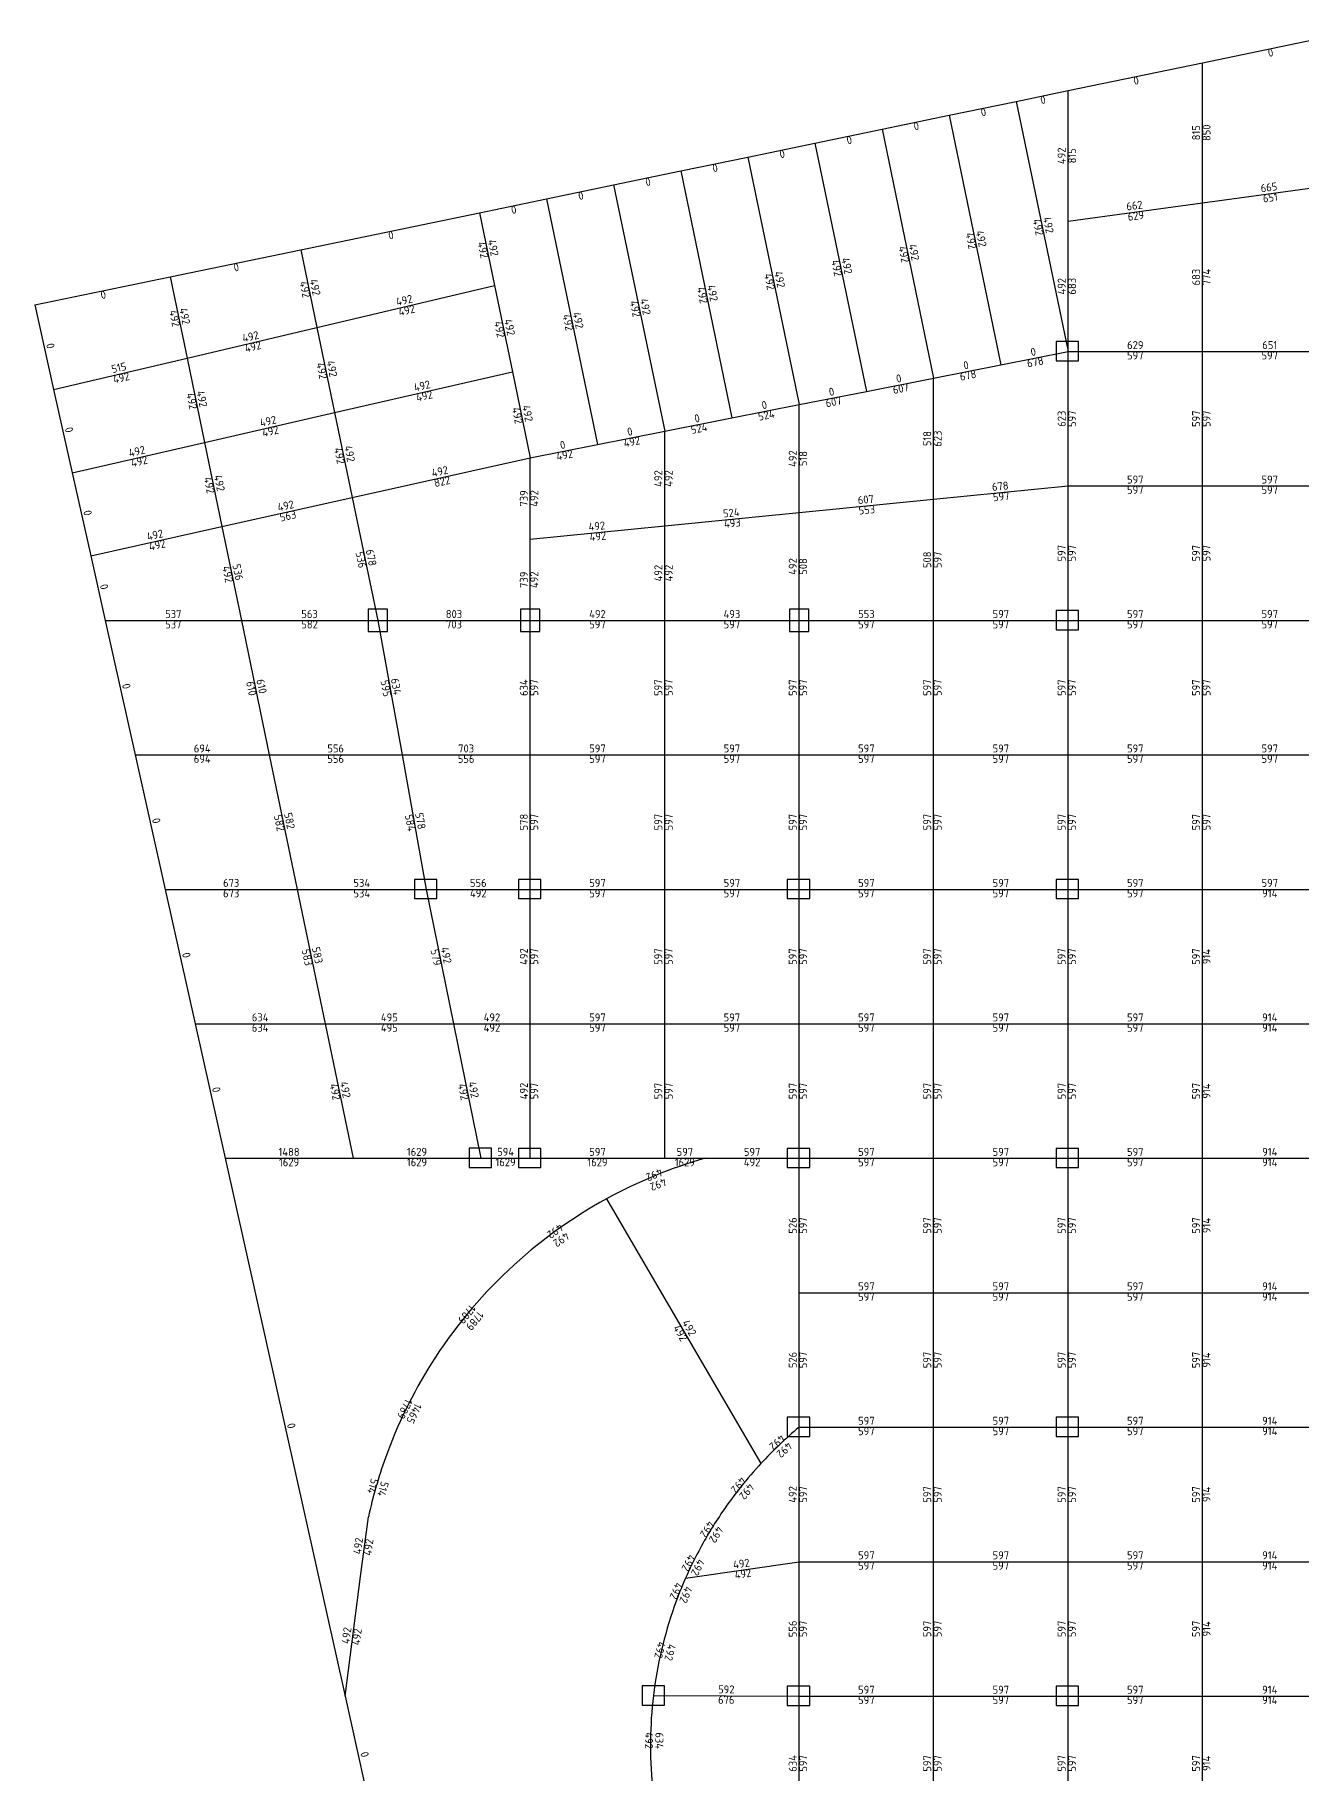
# Model space of a CAD drawing. Header units: millimetres. Extents: x -245177 to 1112891, y -1092030 to 122567.
# Drawn here: x -245177 to -205617, y -933430 to -879129 of the extents above; entities that cross this region are included whole.
import ezdxf
from ezdxf.enums import TextEntityAlignment as Align

# ---------------------------------------------------------------- set-up
doc = ezdxf.new("R2010")
doc.units = ezdxf.units.MM
doc.header["$MEASUREMENT"] = 0
for name, color, linetype in [('13', 4, 'Continuous'), ('dsg', 7, 'Continuous'), ('jiantu', 134, 'Continuous')]:
    doc.layers.add(name, color=color, linetype=linetype)
doc.styles.add('TrueTypeFont', font='yjkeng.shx', dxfattribs={"bigfont": 'yjkchn.shx'})

msp = doc.modelspace()

# ---------------------------------------------------------------- linework, layer by layer
at = {"layer": 'jiantu', "color": 94}
for p, q in [((-208700, -880001), (-204500, -879129)), ((-212900, -880872), (-208700, -880001)), ((-216617, -881644), (-214521, -881209)), ((-214521, -881209), (-212900, -880872)), ((-218712, -882078), (-216617, -881644)), ((-220808, -882513), (-218712, -882078)), ((-222904, -882948), (-220808, -882513)), ((-227096, -883818), (-225000, -883383)), ((-225000, -883383), (-222904, -882948)), ((-229192, -884253), (-227096, -883818)), ((-231288, -884688), (-229192, -884253)), ((-236866, -885845), (-231288, -884688)), ((-240948, -886692), (-236866, -885845)), ((-245177, -887570), (-240948, -886692)), ((-245177, -887570), (-244587, -890214)), ((-217100, -889852), (-215000, -889437)), ((-215000, -889437), (-212900, -889022)), ((-219200, -890267), (-217100, -889852)), ((-244587, -890214), (-244008, -892810)), ((-221300, -890682), (-219200, -890267)), ((-223400, -891097), (-221300, -890682)), ((-227600, -891927), (-225500, -891512)), ((-225500, -891512), (-223400, -891097)), ((-229700, -892343), (-227600, -891927)), ((-244008, -892810), (-243429, -895405)), ((-243429, -895405), (-242979, -897422)), ((-242979, -897422), (-242042, -901622)), ((-242042, -901622), (-241105, -905822)), ((-241105, -905822), (-240168, -910021)), ((-240168, -910021), (-239231, -914222)), ((-239231, -914222), (-235483, -931022)), ((-224241, -914222), (-221300, -914222)), ((-234998, -927288), (-234755, -925422)), ((-235483, -931022), (-234998, -927288)), ((-235483, -931022), (-234650, -934755))]:
    msp.add_line(p, q, dxfattribs=at)
at = {"layer": 'jiantu'}
for p, q in [((-208700, -884377), (-208700, -880001)), ((-214521, -881209), (-212900, -889022)), ((-212900, -884947), (-212900, -880872)), ((-216617, -881644), (-215000, -889437)), ((-218712, -882078), (-217100, -889852)), ((-220808, -882513), (-219200, -890267)), ((-225000, -883383), (-223400, -891097)), ((-222904, -882948), (-221300, -890682)), ((-227096, -883818), (-225500, -891512)), ((-208700, -884377), (-204500, -883807)), ((-229192, -884253), (-227600, -891927)), ((-212900, -884947), (-208700, -884377)), ((-208700, -889022), (-208700, -884377)), ((-231288, -884688), (-230816, -886964)), ((-212900, -889022), (-212900, -884947)), ((-236866, -885845), (-236363, -888273)), ((-240948, -886692), (-240421, -889231)), ((-236363, -888273), (-230816, -886964)), ((-230816, -886964), (-230258, -889653)), ((-240421, -889231), (-236363, -888273)), ((-236363, -888273), (-235812, -890928)), ((-244587, -890214), (-240421, -889231)), ((-240421, -889231), (-239876, -891861)), ((-212900, -893222), (-212900, -889022)), ((-212900, -889022), (-208700, -889022)), ((-208700, -889022), (-204500, -889022)), ((-208700, -893222), (-208700, -889022)), ((-235812, -890928), (-230258, -889653)), ((-230258, -889653), (-229700, -892343)), ((-217100, -893637), (-217100, -889852)), ((-239876, -891861), (-235812, -890928)), ((-235812, -890928), (-235261, -893583)), ((-221300, -894052), (-221300, -890682)), ((-225500, -894467), (-225500, -891512)), ((-244008, -892810), (-239876, -891861)), ((-239876, -891861), (-239330, -894491)), ((-235261, -893583), (-229700, -892343)), ((-229700, -894882), (-229700, -892343)), ((-217100, -893637), (-212900, -893222)), ((-212900, -893222), (-208700, -893222)), ((-212900, -897422), (-212900, -893222)), ((-208700, -893222), (-204500, -893222)), ((-208700, -897422), (-208700, -893222)), ((-239330, -894491), (-235261, -893583)), ((-235261, -893583), (-234464, -897422)), ((-221300, -894052), (-217100, -893637)), ((-217100, -897422), (-217100, -893637)), ((-225500, -894467), (-221300, -894052)), ((-221300, -897422), (-221300, -894052)), ((-243429, -895405), (-239330, -894491)), ((-239330, -894491), (-238722, -897422)), ((-229700, -894882), (-225500, -894467)), ((-225500, -897422), (-225500, -894467)), ((-229700, -897422), (-229700, -894882)), ((-242979, -897422), (-238722, -897422)), ((-238722, -897422), (-234464, -897422)), ((-238722, -897422), (-237850, -901622)), ((-234464, -897422), (-229700, -897422)), ((-234464, -897422), (-233705, -901622)), ((-229700, -901622), (-229700, -897422)), ((-229700, -897422), (-225500, -897422)), ((-225500, -897422), (-221300, -897422)), ((-225500, -901622), (-225500, -897422)), ((-221300, -901622), (-221300, -897422)), ((-221300, -897422), (-217100, -897422)), ((-217100, -897422), (-212900, -897422)), ((-217100, -901622), (-217100, -897422)), ((-212900, -901622), (-212900, -897422)), ((-212900, -897422), (-208700, -897422)), ((-208700, -897422), (-204500, -897422)), ((-208700, -901622), (-208700, -897422)), ((-242042, -901622), (-237850, -901622)), ((-237850, -901622), (-233705, -901622)), ((-237850, -901622), (-236979, -905822)), ((-233705, -901622), (-232947, -905822)), ((-233705, -901622), (-229700, -901622)), ((-229700, -901622), (-225500, -901622)), ((-229700, -905822), (-229700, -901622)), ((-225500, -901622), (-221300, -901622)), ((-225500, -905822), (-225500, -901622)), ((-221300, -901622), (-217100, -901622)), ((-221300, -905822), (-221300, -901622)), ((-217100, -905822), (-217100, -901622)), ((-217100, -901622), (-212900, -901622)), ((-212900, -901622), (-208700, -901622)), ((-212900, -905822), (-212900, -901622)), ((-208700, -905822), (-208700, -901622)), ((-208700, -901622), (-204500, -901622)), ((-241105, -905822), (-236979, -905822)), ((-236979, -905822), (-232947, -905822)), ((-236979, -905822), (-236107, -910022)), ((-232947, -905822), (-229700, -905822)), ((-232947, -905822), (-232094, -910022)), ((-229700, -910022), (-229700, -905822)), ((-229700, -905822), (-225500, -905822)), ((-225500, -905822), (-221300, -905822)), ((-225500, -910022), (-225500, -905822)), ((-221300, -910022), (-221300, -905822)), ((-221300, -905822), (-217100, -905822)), ((-217100, -905822), (-212900, -905822)), ((-217100, -910022), (-217100, -905822)), ((-212900, -910022), (-212900, -905822)), ((-212900, -905822), (-208700, -905822)), ((-208700, -905822), (-204500, -905822)), ((-208700, -910022), (-208700, -905822)), ((-240168, -910021), (-236107, -910022)), ((-236107, -910022), (-232094, -910022)), ((-236107, -910022), (-235236, -914221)), ((-232094, -910022), (-231241, -914220)), ((-232094, -910022), (-229700, -910022)), ((-229700, -910022), (-225500, -910022)), ((-229700, -914222), (-229700, -910022)), ((-225500, -910022), (-221300, -910022)), ((-225500, -914222), (-225500, -910022)), ((-221300, -910022), (-217100, -910022)), ((-221300, -914222), (-221300, -910022)), ((-217100, -914222), (-217100, -910022)), ((-217100, -910022), (-212900, -910022)), ((-212900, -910022), (-208700, -910022)), ((-212900, -914222), (-212900, -910022)), ((-208700, -914222), (-208700, -910022)), ((-208700, -910022), (-204500, -910022)), ((-239231, -914222), (-235236, -914221)), ((-235236, -914221), (-231241, -914220)), ((-231241, -914220), (-229700, -914222)), ((-229700, -914222), (-225500, -914222)), ((-225500, -914222), (-224241, -914222)), ((-221300, -918422), (-221300, -914222)), ((-221300, -914222), (-217100, -914222)), ((-217100, -914222), (-212900, -914222)), ((-217100, -918422), (-217100, -914222)), ((-212900, -918422), (-212900, -914222)), ((-212900, -914222), (-208700, -914222)), ((-208700, -914222), (-204500, -914222)), ((-208700, -918422), (-208700, -914222)), ((-227314, -915486), (-222494, -923754)), ((-221300, -918422), (-217100, -918422)), ((-221300, -922622), (-221300, -918422)), ((-217100, -922622), (-217100, -918422)), ((-217100, -918422), (-212900, -918422)), ((-212900, -918422), (-208700, -918422)), ((-212900, -922622), (-212900, -918422)), ((-208700, -922622), (-208700, -918422)), ((-208700, -918422), (-204500, -918422)), ((-221300, -926822), (-221300, -922622)), ((-221300, -922622), (-217100, -922622)), ((-217100, -922622), (-212900, -922622)), ((-217100, -926822), (-217100, -922622)), ((-212900, -926822), (-212900, -922622)), ((-212900, -922622), (-208700, -922622)), ((-208700, -922622), (-204500, -922622)), ((-208700, -926822), (-208700, -922622)), ((-224850, -927342), (-221300, -926822)), ((-221300, -926822), (-217100, -926822)), ((-221300, -931022), (-221300, -926822)), ((-217100, -931022), (-217100, -926822)), ((-217100, -926822), (-212900, -926822)), ((-212900, -926822), (-208700, -926822)), ((-212900, -931022), (-212900, -926822)), ((-208700, -931022), (-208700, -926822)), ((-208700, -926822), (-204500, -926822)), ((-225852, -931002), (-221300, -931022)), ((-221300, -935222), (-221300, -931022)), ((-221300, -931022), (-217100, -931022)), ((-217100, -931022), (-212900, -931022)), ((-217100, -935222), (-217100, -931022)), ((-212900, -935222), (-212900, -931022)), ((-212900, -931022), (-208700, -931022)), ((-208700, -931022), (-204500, -931022)), ((-208700, -935222), (-208700, -931022))]:
    msp.add_line(p, q, dxfattribs=at)
at = {"layer": 'jiantu', "color": 54}
for points in [[(-212570, -888712), (-213270, -888712), (-213270, -889312), (-212570, -889312)], [(-234164, -897072), (-234764, -897072), (-234764, -897772), (-234164, -897772)], [(-229400, -897072), (-230000, -897072), (-230000, -897772), (-229400, -897772)], [(-221000, -897072), (-221600, -897072), (-221600, -897772), (-221000, -897772)], [(-212570, -897112), (-213270, -897112), (-213270, -897712), (-212570, -897712)], [(-232617, -905512), (-233317, -905512), (-233317, -906112), (-232617, -906112)], [(-229370, -905512), (-230070, -905512), (-230070, -906112), (-229370, -906112)], [(-220970, -905512), (-221670, -905512), (-221670, -906112), (-220970, -906112)], [(-212570, -905512), (-213270, -905512), (-213270, -906112), (-212570, -906112)], [(-230911, -913910), (-231611, -913910), (-231611, -914510), (-230911, -914510)], [(-229370, -913912), (-230070, -913912), (-230070, -914512), (-229370, -914512)], [(-220970, -913912), (-221670, -913912), (-221670, -914512), (-220970, -914512)], [(-212570, -913912), (-213270, -913912), (-213270, -914512), (-212570, -914512)], [(-220970, -922312), (-221670, -922312), (-221670, -922912), (-220970, -922912)], [(-212570, -922312), (-213270, -922312), (-213270, -922912), (-212570, -922912)], [(-225502, -930702), (-226202, -930702), (-226202, -931302), (-225502, -931302)], [(-220970, -930712), (-221670, -930712), (-221670, -931312), (-220970, -931312)], [(-212570, -930712), (-213270, -930712), (-213270, -931312), (-212570, -931312)]]:
    msp.add_lwpolyline(points, close=True, dxfattribs=at)
at = {"layer": 'jiantu', "color": 94}
for centre, radius, start, end in [((-220105, -928640), 14999, 106.0056, 118.7268), ((-220105, -928640), 14999, 118.7268, 133.2442), ((-220105, -928640), 14999, 133.2442, 147.7616), ((-220105, -928640), 14999, 147.7616, 160.2725), ((-213018, -932548), 12927, 129.8389, 137.139), ((-220105, -928640), 14999, 160.2725, 167.6118), ((-213018, -932548), 12927, 137.139, 145.6665), ((-213018, -932548), 12927, 145.6665, 152.0533), ((-213018, -932548), 12927, 152.0533, 156.2513), ((-213018, -932548), 12927, 156.2513, 160.4494), ((-213018, -932548), 12927, 160.4494, 173.1314), ((-213018, -932548), 12927, 173.1314, 185.6568)]:
    msp.add_arc(centre, radius, start, end, dxfattribs=at)

# ---------------------------------------------------------------- texts
at = {"layer": '13', "color": 4, "linetype": 'Continuous', "style": 'TrueTypeFont'}
for s, rotation, p in [('665', 7.7276, (-206600, -884092)), ('662', 7.7276, (-210800, -884662)), ('683', 90, (-208700, -886699)), ('623', 90, (-212900, -891122)), ('597', 90, (-208700, -891122)), ('678', 5.6445, (-215000, -893429)), ('739', 90, (-229700, -893612)), ('607', 5.6445, (-219200, -893844)), ('678', 281.722, (-234863, -895502)), ('597', 90, (-212900, -895322)), ('597', 90, (-208700, -895322)), ('536', 281.7224, (-239026, -895956)), ('739', 90, (-229700, -896152)), ('610', 281.7224, (-238286, -899522)), ('634', 280.241, (-234085, -899522)), ('634', 90, (-229700, -899522)), ('597', 90, (-225500, -899522)), ('597', 90, (-221300, -899522)), ('597', 90, (-217100, -899522)), ('597', 90, (-212900, -899522)), ('597', 90, (-208700, -899522)), ('582', 281.7224, (-237415, -903722)), ('578', 280.241, (-233326, -903722)), ('578', 90, (-229700, -903722)), ('597', 90, (-225500, -903722)), ('597', 90, (-221300, -903722)), ('597', 90, (-217100, -903722)), ('597', 90, (-212900, -903722)), ('597', 90, (-208700, -903722)), ('583', 281.7224, (-236543, -907922)), ('597', 90, (-225500, -907922)), ('597', 90, (-221300, -907922)), ('597', 90, (-217100, -907922)), ('597', 90, (-212900, -907922)), ('597', 90, (-208700, -907922)), ('597', 90, (-225500, -912122)), ('597', 90, (-221300, -912122)), ('597', 90, (-217100, -912122)), ('597', 90, (-212900, -912122)), ('597', 90, (-208700, -912122)), ('526', 90, (-221300, -916322)), ('597', 90, (-217100, -916322)), ('597', 90, (-212900, -916322)), ('597', 90, (-208700, -916322)), ('526', 90, (-221300, -920522)), ('597', 90, (-217100, -920522)), ('597', 90, (-212900, -920522)), ('597', 90, (-208700, -920522)), ('597', 90, (-217100, -924722)), ('597', 90, (-212900, -924722)), ('597', 90, (-208700, -924722)), ('556', 90, (-221300, -928922)), ('597', 90, (-217100, -928922)), ('597', 90, (-212900, -928922)), ('597', 90, (-208700, -928922)), ('592', 359.7466, (-223576, -931012)), ('634', 269.3941, (-225867, -932412)), ('634', 90, (-221300, -933122)), ('597', 90, (-217100, -933122)), ('597', 90, (-212900, -933122)), ('597', 90, (-208700, -933122))]:
    msp.add_text(s, height=250, rotation=rotation, dxfattribs=at).set_placement(p, align=Align.BOTTOM_CENTER)
for s, rotation, p in [('651', 7.7276, (-206600, -884092)), ('629', 7.7276, (-210800, -884662)), ('683', 90, (-212900, -886984)), ('678', 11.1815, (-213950, -889229)), ('678', 11.1815, (-216050, -889644)), ('607', 11.1815, (-220250, -890475)), ('607', 11.1815, (-218150, -890059)), ('597', 90, (-212900, -891122)), ('597', 90, (-208700, -891122)), ('623', 90, (-217100, -891744)), ('597', 5.6445, (-215000, -893429)), ('563', 12.5762, (-237295, -894037)), ('553', 5.6445, (-219200, -893844)), ('536', 281.722, (-234863, -895502)), ('597', 90, (-217100, -895529)), ('597', 90, (-212900, -895322)), ('597', 90, (-208700, -895322)), ('610', 281.7224, (-238286, -899522)), ('595', 280.241, (-234085, -899522)), ('597', 90, (-229700, -899522)), ('597', 90, (-225500, -899522)), ('597', 90, (-221300, -899522)), ('597', 90, (-217100, -899522)), ('597', 90, (-212900, -899522)), ('597', 90, (-208700, -899522)), ('582', 281.7224, (-237415, -903722)), ('584', 280.241, (-233326, -903722)), ('597', 90, (-229700, -903722)), ('597', 90, (-225500, -903722)), ('597', 90, (-221300, -903722)), ('597', 90, (-217100, -903722)), ('597', 90, (-212900, -903722)), ('597', 90, (-208700, -903722)), ('583', 281.7224, (-236543, -907922)), ('579', 281.483, (-232520, -907922)), ('597', 90, (-229700, -907922)), ('597', 90, (-225500, -907922)), ('597', 90, (-221300, -907922)), ('597', 90, (-217100, -907922)), ('597', 90, (-212900, -907922)), ('597', 90, (-229700, -912122)), ('597', 90, (-225500, -912122)), ('597', 90, (-221300, -912122)), ('597', 90, (-217100, -912122)), ('597', 90, (-212900, -912122)), ('597', 90, (-221300, -916322)), ('597', 90, (-217100, -916322)), ('597', 90, (-212900, -916322)), ('597', 90, (-221300, -920522)), ('597', 90, (-217100, -920522)), ('597', 90, (-212900, -920522)), ('597', 90, (-221300, -924722)), ('597', 90, (-217100, -924722)), ('597', 90, (-212900, -924722)), ('597', 90, (-221300, -928922)), ('597', 90, (-217100, -928922)), ('597', 90, (-212900, -928922)), ('676', 359.7466, (-223576, -931012)), ('597', 90, (-221300, -933122)), ('597', 90, (-217100, -933122)), ('597', 90, (-212900, -933122))]:
    msp.add_text(s, height=250, rotation=rotation, dxfattribs=at).set_placement(p, align=Align.TOP_CENTER)
for s, p in [('629', (-210800, -889022)), ('651', (-206600, -889022)), ('597', (-210800, -893222)), ('597', (-206600, -893222)), ('537', (-240850, -897422)), ('563', (-236593, -897422)), ('553', (-219200, -897422)), ('597', (-215000, -897422)), ('597', (-210800, -897422)), ('597', (-206600, -897422)), ('694', (-239946, -901622)), ('556', (-235778, -901622)), ('703', (-231703, -901622)), ('597', (-227600, -901622)), ('597', (-223400, -901622)), ('597', (-219200, -901622)), ('597', (-215000, -901622)), ('597', (-210800, -901622)), ('597', (-206600, -901622)), ('673', (-239042, -905822)), ('534', (-234963, -905822)), ('556', (-231323, -905822)), ('597', (-227600, -905822)), ('597', (-223400, -905822)), ('597', (-219200, -905822)), ('597', (-215000, -905822)), ('597', (-210800, -905822)), ('597', (-206600, -905822)), ('634', (-238138, -910021)), ('597', (-227600, -910022)), ('597', (-223400, -910022)), ('597', (-219200, -910022)), ('597', (-215000, -910022)), ('597', (-210800, -910022)), ('594', (-230470, -914220)), ('597', (-227600, -914222)), ('597', (-224870, -914222)), ('597', (-222770, -914222)), ('597', (-219200, -914222)), ('597', (-215000, -914222)), ('597', (-210800, -914222)), ('597', (-219200, -918422)), ('597', (-215000, -918422)), ('597', (-210800, -918422)), ('597', (-219200, -922622)), ('597', (-215000, -922622)), ('597', (-210800, -922622)), ('597', (-219200, -926822)), ('597', (-215000, -926822)), ('597', (-210800, -926822)), ('597', (-219200, -931022)), ('597', (-215000, -931022)), ('597', (-210800, -931022))]:
    msp.add_text(s, height=250, dxfattribs=at).set_placement(p, align=Align.BOTTOM_CENTER)
for s, p in [('597', (-210800, -889022)), ('597', (-206600, -889022)), ('597', (-210800, -893222)), ('597', (-206600, -893222)), ('537', (-240850, -897422)), ('582', (-236593, -897422)), ('703', (-232082, -897422)), ('597', (-227600, -897422)), ('597', (-223400, -897422)), ('597', (-219200, -897422)), ('597', (-215000, -897422)), ('597', (-210800, -897422)), ('597', (-206600, -897422)), ('694', (-239946, -901622)), ('556', (-235778, -901622)), ('556', (-231703, -901622)), ('597', (-227600, -901622)), ('597', (-223400, -901622)), ('597', (-219200, -901622)), ('597', (-215000, -901622)), ('597', (-210800, -901622)), ('597', (-206600, -901622)), ('673', (-239042, -905822)), ('534', (-234963, -905822)), ('597', (-227600, -905822)), ('597', (-223400, -905822)), ('597', (-219200, -905822)), ('597', (-215000, -905822)), ('597', (-210800, -905822)), ('634', (-238138, -910021)), ('597', (-227600, -910022)), ('597', (-223400, -910022)), ('597', (-219200, -910022)), ('597', (-215000, -910022)), ('597', (-210800, -910022)), ('597', (-219200, -914222)), ('597', (-215000, -914222)), ('597', (-210800, -914222)), ('597', (-219200, -918422)), ('597', (-215000, -918422)), ('597', (-210800, -918422)), ('597', (-219200, -922622)), ('597', (-215000, -922622)), ('597', (-210800, -922622)), ('597', (-219200, -926822)), ('597', (-215000, -926822)), ('597', (-210800, -926822)), ('597', (-219200, -931022)), ('597', (-215000, -931022)), ('597', (-210800, -931022))]:
    msp.add_text(s, height=250, dxfattribs=at).set_placement(p, align=Align.TOP_CENTER)
at = {"layer": 'dsg', "color": 1, "linetype": 'Continuous', "style": 'TrueTypeFont'}
for s, rotation, p in [('0', 11.722, (-206600, -879565)), ('0', 11.722, (-210800, -880437)), ('0', 11.722, (-213710, -881040)), ('0', 11.722, (-215569, -881426)), ('0', 11.722, (-219760, -882296)), ('0', 11.722, (-217665, -881861)), ('0', 11.722, (-221856, -882731)), ('0', 11.722, (-223952, -883166)), ('0', 11.722, (-226048, -883601)), ('0', 11.722, (-230240, -884470)), ('0', 11.722, (-228144, -884035)), ('492', 281.722, (-213710, -885115)), ('0', 11.722, (-234077, -885266)), ('492', 281.722, (-231052, -885826)), ('492', 281.722, (-215808, -885540)), ('492', 281.722, (-217906, -885965)), ('0', 11.722, (-238907, -886269)), ('492', 281.722, (-222102, -886815)), ('492', 281.722, (-220004, -886390)), ('0', 11.722, (-243063, -887131)), ('492', 281.722, (-236614, -887059)), ('492', 281.722, (-224200, -887240)), ('492', 281.7224, (-240685, -887962)), ('492', 13.281, (-233589, -887618)), ('492', 281.722, (-226298, -887665)), ('492', 281.722, (-230537, -888308)), ('492', 281.722, (-228396, -888090)), ('492', 13.281, (-238392, -888752)), ('492', 281.722, (-236087, -889601)), ('492', 13.281, (-242504, -889723)), ('492', 281.7224, (-240148, -890546)), ('492', 12.9297, (-233035, -890291)), ('492', 281.722, (-229979, -890998)), ('524', 11.1815, (-222350, -890890)), ('492', 12.9297, (-237844, -891395)), ('524', 11.1815, (-224450, -891305)), ('492', 281.722, (-235536, -892256)), ('492', 11.1815, (-228650, -892135)), ('492', 11.1815, (-226550, -891720)), ('518', 90, (-221300, -892367)), ('492', 12.9297, (-241942, -892336)), ('492', 281.7224, (-239603, -893176)), ('492', 90, (-225500, -892990)), ('492', 90, (-229700, -893612)), ('493', 5.6445, (-223400, -894259)), ('492', 5.6445, (-227600, -894675)), ('492', 12.5762, (-241379, -894948)), ('492', 281.7224, (-239026, -895956)), ('492', 90, (-229700, -896152)), ('492', 90, (-225500, -895944)), ('508', 90, (-221300, -895737)), ('492', 281.7224, (-235672, -912121)), ('492', 281.483, (-231667, -912121)), ('492', 202.3662, (-225778, -914854)), ('492', 215.9855, (-228848, -916600)), ('492', 300.2449, (-224904, -919620)), ('492', 223.4889, (-221897, -923188)), ('492', 231.4027, (-223093, -924506)), ('514', 253.9422, (-234490, -924499)), ('492', 238.8599, (-224065, -925873)), ('492', 82.5932, (-234877, -926355)), ('492', 244.1523, (-224644, -926915)), ('492', 8.3294, (-223075, -927082)), ('492', 248.3503, (-225025, -927782)), ('492', 82.5932, (-235241, -929155)), ('492', 256.7904, (-225526, -929612)), ('492', 269.3941, (-225867, -932412))]:
    msp.add_text(s, height=250, rotation=rotation, dxfattribs=at).set_placement(p, align=Align.TOP_CENTER)
at = {"layer": 'dsg', "color": 2, "linetype": 'Continuous', "style": 'TrueTypeFont'}
msp.add_text('815', height=250, rotation=90, dxfattribs=at).set_placement((-208700, -882189), align=Align.BOTTOM_CENTER)
for s, rotation, p in [('850', 90, (-208700, -882189)), ('815', 90, (-212900, -882910)), ('774', 90, (-208700, -886699)), ('822', 12.5762, (-232480, -892963)), ('914', 90, (-208700, -907922)), ('914', 90, (-208700, -912122)), ('914', 90, (-208700, -916322)), ('914', 90, (-208700, -920522)), ('914', 90, (-208700, -924722)), ('914', 90, (-208700, -928922)), ('914', 90, (-208700, -933122))]:
    msp.add_text(s, height=250, rotation=rotation, dxfattribs=at).set_placement(p, align=Align.TOP_CENTER)
at = {"layer": 'dsg', "color": 1, "linetype": 'Continuous', "style": 'TrueTypeFont'}
for s, rotation, p in [('492', 90, (-212900, -882910)), ('492', 281.722, (-213710, -885115)), ('492', 281.722, (-231052, -885826)), ('492', 281.722, (-215808, -885540)), ('492', 281.722, (-220004, -886390)), ('492', 281.722, (-217906, -885965)), ('492', 281.722, (-222102, -886815)), ('492', 281.722, (-236614, -887059)), ('492', 13.281, (-233589, -887618)), ('492', 281.722, (-224200, -887240)), ('492', 90, (-212900, -886984)), ('492', 281.7224, (-240685, -887962)), ('492', 281.722, (-226298, -887665)), ('492', 281.722, (-230537, -888308)), ('492', 281.722, (-228396, -888090)), ('0', 282.5762, (-244882, -888892)), ('492', 13.281, (-238392, -888752)), ('515', 13.281, (-242504, -889723)), ('492', 281.722, (-236087, -889601)), ('0', 11.1815, (-216050, -889644)), ('0', 11.1815, (-213950, -889229)), ('492', 12.9297, (-233035, -890291)), ('0', 11.1815, (-218150, -890059)), ('492', 281.7224, (-240148, -890546)), ('0', 11.1815, (-220250, -890475)), ('492', 12.9297, (-237844, -891395)), ('492', 281.722, (-229979, -890998)), ('0', 11.1815, (-224450, -891305)), ('0', 11.1815, (-222350, -890890)), ('0', 282.5762, (-244298, -891512)), ('0', 11.1815, (-226550, -891720)), ('518', 90, (-217100, -891744)), ('492', 12.9297, (-241942, -892336)), ('492', 281.722, (-235536, -892256)), ('0', 11.1815, (-228650, -892135)), ('492', 90, (-221300, -892367)), ('492', 12.5762, (-232480, -892963)), ('492', 281.7224, (-239603, -893176)), ('492', 90, (-225500, -892990)), ('492', 12.5762, (-237295, -894037)), ('0', 282.5762, (-243719, -894108)), ('492', 5.6445, (-227600, -894675)), ('524', 5.6445, (-223400, -894259)), ('492', 12.5762, (-241379, -894948)), ('508', 90, (-217100, -895529)), ('492', 90, (-225500, -895944)), ('492', 90, (-221300, -895737)), ('0', 282.5762, (-243204, -896414)), ('0', 282.5762, (-242511, -899522)), ('0', 282.5762, (-241574, -903722)), ('0', 282.5762, (-240637, -907922)), ('492', 281.483, (-232520, -907922)), ('492', 90, (-229700, -907922)), ('0', 282.5762, (-239700, -912122)), ('492', 281.7224, (-235672, -912121)), ('492', 281.483, (-231667, -912121)), ('492', 90, (-229700, -912122)), ('492', 202.3662, (-225778, -914854)), ('492', 215.9855, (-228848, -916600)), ('492', 300.2449, (-224904, -919620)), ('0', 282.5762, (-237357, -922622)), ('492', 223.4889, (-221897, -923188)), ('514', 253.9422, (-234490, -924499)), ('492', 231.4027, (-223093, -924506)), ('492', 90, (-221300, -924722)), ('492', 238.8599, (-224065, -925873)), ('492', 82.5932, (-234877, -926355)), ('492', 244.1523, (-224644, -926915)), ('492', 8.3294, (-223075, -927082)), ('492', 248.3503, (-225025, -927782)), ('492', 82.5932, (-235241, -929155)), ('492', 256.7904, (-225526, -929612)), ('0', 282.5762, (-235067, -932888))]:
    msp.add_text(s, height=250, rotation=rotation, dxfattribs=at).set_placement(p, align=Align.BOTTOM_CENTER)
at = {"layer": 'dsg', "color": 2, "linetype": 'Continuous', "style": 'TrueTypeFont'}
for s, p in [('803', (-232082, -897422)), ('914', (-206600, -910022)), ('914', (-206600, -914222)), ('914', (-206600, -918422)), ('914', (-206600, -922622)), ('914', (-206600, -926822)), ('914', (-206600, -931022))]:
    msp.add_text(s, height=250, dxfattribs=at).set_placement(p, align=Align.BOTTOM_CENTER)
at = {"layer": 'dsg', "color": 1, "linetype": 'Continuous', "style": 'TrueTypeFont'}
for s, p in [('492', (-227600, -897422)), ('493', (-223400, -897422)), ('495', (-234100, -910022)), ('492', (-230897, -910022))]:
    msp.add_text(s, height=250, dxfattribs=at).set_placement(p, align=Align.BOTTOM_CENTER)
for s, p in [('492', (-231323, -905822)), ('495', (-234100, -910022)), ('492', (-230897, -910022)), ('492', (-222770, -914222))]:
    msp.add_text(s, height=250, dxfattribs=at).set_placement(p, align=Align.TOP_CENTER)
at = {"layer": 'dsg', "color": 2, "linetype": 'Continuous', "style": 'TrueTypeFont'}
for p in [(-206600, -905822), (-206600, -910022), (-206600, -914222), (-206600, -918422), (-206600, -922622), (-206600, -926822), (-206600, -931022)]:
    msp.add_text('914', height=250, dxfattribs=at).set_placement(p, align=Align.TOP_CENTER)
at = {"layer": 'dsg', "linetype": 'Continuous', "style": 'TrueTypeFont'}
for s, p in [('1488', (-237234, -914222)), ('1629', (-233238, -914221))]:
    msp.add_text(s, height=250, dxfattribs=at).set_placement(p, align=Align.BOTTOM_CENTER)
for p in [(-237234, -914222), (-233238, -914221), (-230470, -914220), (-227600, -914222), (-224870, -914222)]:
    msp.add_text('1629', height=250, dxfattribs=at).set_placement(p, align=Align.TOP_CENTER)
for rotation, p in [(230.5029, (-231587, -919176)), (244.017, (-233508, -922107))]:
    msp.add_text('1789', height=250, rotation=rotation, dxfattribs=at).set_placement(p, align=Align.TOP_CENTER)
for s, rotation, p in [('1789', 230.5029, (-231587, -919176)), ('1465', 244.017, (-233508, -922107))]:
    msp.add_text(s, height=250, rotation=rotation, dxfattribs=at).set_placement(p, align=Align.BOTTOM_CENTER)

doc.saveas('drawing.dxf')
